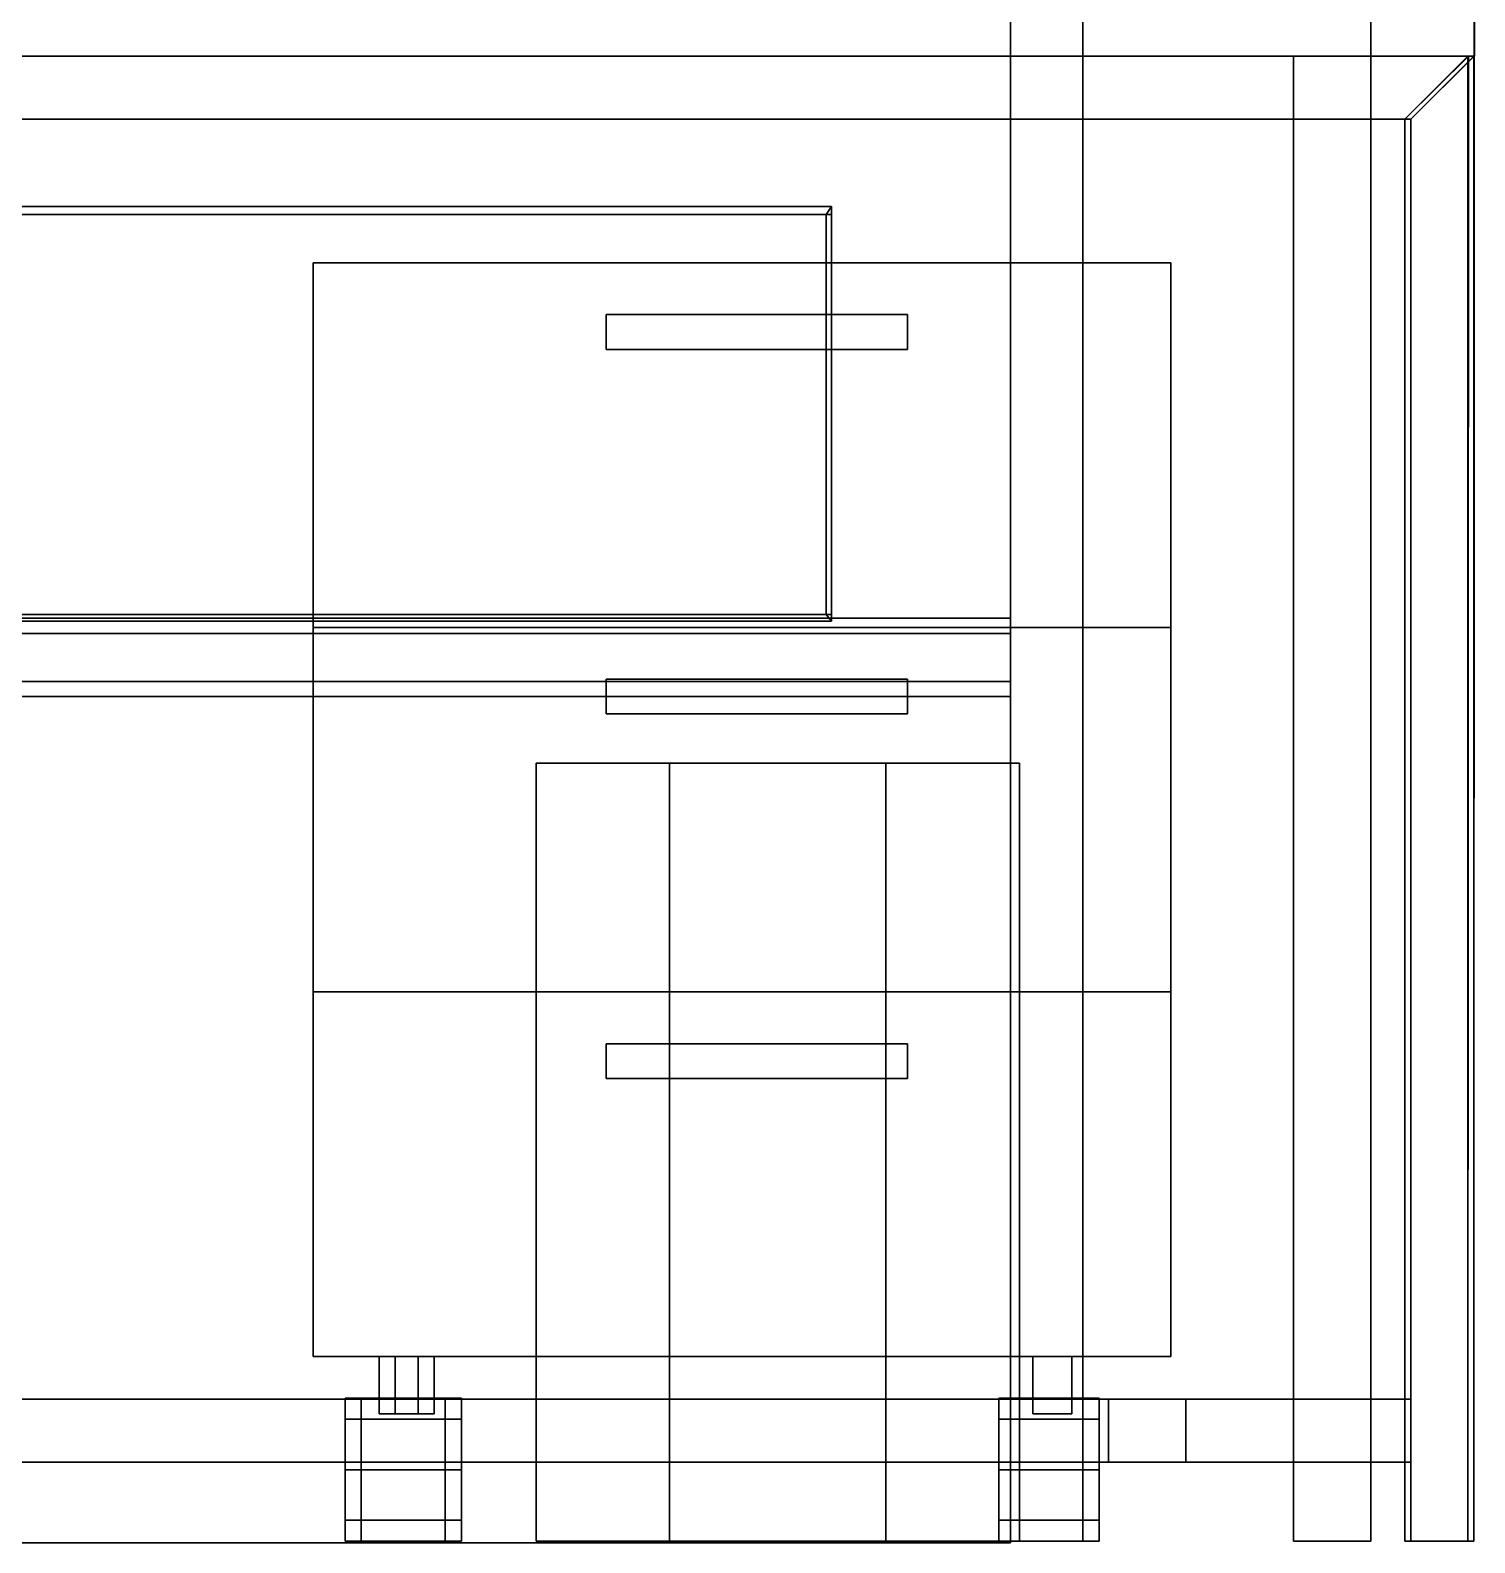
# Model space of a CAD drawing. Extents: x -252 to 252, y 0 to 101.
# Drawn here: x 218.49 to 251.53, y -0.03 to 34.55 of the extents above; entities that cross this region are included whole.
import ezdxf

# ---------------------------------------------------------------- set-up
doc = ezdxf.new("R2010")
doc.units = 0

msp = doc.modelspace()

# ---------------------------------------------------------------- linework, layer by layer
for points in [[(242.565765, 101.057129, 197.929321), (240.904663, 99.309204, 197.92926), (240.904663, -0.000244, 197.92926), (242.565765, -0.000244, 197.929321)], [(240.904663, 99.309204, 218.726791), (242.565765, 101.057129, 218.7267), (242.565765, -0.000244, 218.7267), (240.904663, -0.000244, 218.726791)], [(242.565765, 101.057129, 218.7267), (242.565765, 101.057129, 197.929321), (242.565765, -0.000244, 197.929321), (242.565765, -0.000244, 218.7267)], [(240.904663, -0.000244, 218.726791), (240.904663, -0.000244, 197.92926), (240.904663, 99.309204, 197.92926), (240.904663, 99.309204, 218.726791)], [(137.246628, 37.783615, 104.179993), (249.150925, 37.783615, 104.179993), (249.150986, 33.95929, 104.179993), (137.246689, 33.95929, 104.168884)], [(249.150925, 37.783615, 63.716614), (137.246628, 37.783615, 63.716614), (137.246689, 33.95929, 63.727722), (249.150986, 33.95929, 63.73877)], [(249.151031, 37.783615, -40.155052), (137.246735, 37.783615, -40.155052), (137.246674, 33.95929, -40.155052), (249.15097, 33.95929, -40.143944)], [(137.246735, 37.783615, 0.308327), (249.151031, 37.783615, 0.308327), (249.15097, 33.95929, 0.297218), (137.246674, 33.95929, 0.286171)], [(251.522583, 33.95929, -218.704483), (251.525314, 37.783615, -218.70723), (140.374695, 37.783615, -218.707199), (140.374756, 33.95929, -218.696091)], [(211.061935, 37.783615, -134.322479), (251.525314, 37.783615, -134.322479), (251.514206, 33.95929, -134.32254), (211.073044, 33.95929, -134.32254)], [(249.150986, 33.95929, 63.73877), (249.150986, 33.95929, 104.179993), (249.150925, 37.783615, 104.179993), (249.150925, 37.783615, 63.716614)], [(249.151031, 37.783615, 0.308327), (249.151031, 37.783615, -40.155052), (249.15097, 33.95929, -40.143944), (249.15097, 33.95929, 0.297218)], [(251.525314, 37.783615, -134.322479), (251.525314, 37.783615, -218.70723), (251.522583, 33.95929, -218.704483), (251.514206, 33.95929, -134.32254)], [(249.15097, 33.95929, 0.297218), (249.15097, 33.95929, -40.143944), (137.246674, 33.95929, -40.155052), (137.246674, 33.95929, 0.286171)], [(137.246689, 33.95929, 63.727722), (137.246689, 33.95929, 104.168884), (249.150986, 33.95929, 104.179993), (249.150986, 33.95929, 63.73877)], [(251.522583, 33.95929, -218.704483), (140.374756, 33.95929, -218.696091), (140.374756, 33.95929, -178.254959), (211.077377, 33.95929, -178.259293)], [(142.14592, 33.95929, -218.685074), (142.145889, 32.518917, -218.685135), (249.927292, 32.518917, -218.685135), (251.378708, 33.95929, -218.685074)], [(251.367661, 33.95929, -216.914017), (249.927292, 32.518917, -216.914017), (142.145889, 32.518917, -216.913956), (142.145889, 33.95929, -216.913895)], [(251.514206, 33.95929, -134.32254), (250.06279, 32.518917, -134.322464), (212.52446, 32.518917, -134.322479), (211.073044, 33.95929, -134.32254)], [(211.073044, 33.95929, -134.32254), (251.514206, 33.95929, -134.32254), (251.522583, 33.95929, -218.704483), (211.077377, 33.95929, -178.259293)], [(211.084091, 33.95929, -136.093582), (212.52446, 32.518917, -136.093582), (250.06279, 32.518917, -136.093643), (251.503159, 33.95929, -136.093719)], [(249.15097, 33.95929, -40.143944), (247.379791, 33.95929, -40.132896), (247.379852, 0.000001, -40.132896), (249.150986, 0, -40.132896)], [(247.379791, 33.95929, -40.132896), (247.379868, 32.518917, -38.692528), (247.379929, 0.000001, -38.692528), (247.379852, 0.000001, -40.132896)], [(247.379929, 33.95929, 0.286171), (247.379929, 32.518917, -1.154198), (247.379868, 32.518917, -38.692528), (247.379791, 33.95929, -40.132896)], [(247.379868, 0.000001, 104.179932), (247.379807, 33.95929, 104.179993), (249.150986, 33.95929, 104.179993), (249.150986, 0, 104.179993)], [(247.379929, 0.000001, 102.739624), (247.379868, 32.518917, 102.739624), (247.379807, 33.95929, 104.179993), (247.379868, 0.000001, 104.179932)], [(247.379868, 32.518917, 102.739624), (247.379929, 32.518917, 65.201294), (247.379929, 33.95929, 63.760925), (247.379807, 33.95929, 104.179993)], [(249.151031, 0.000003, 0.286171), (247.379913, 0.000003, 0.286171), (247.379929, 33.95929, 0.286171), (249.15097, 33.95929, 0.297218)], [(247.379913, 0.000003, 0.286171), (247.379913, 0.000001, -1.154198), (247.379929, 32.518917, -1.154198), (247.379929, 33.95929, 0.286171)], [(247.379929, 33.95929, 63.760925), (247.379929, 0.000003, 63.760864), (249.151047, 0.000003, 63.760925), (249.150986, 33.95929, 63.73877)], [(247.379929, 32.518917, 65.201294), (247.379929, 0.000001, 65.201233), (247.379929, 0.000003, 63.760864), (247.379929, 33.95929, 63.760925)], [(249.15097, 33.95929, -40.143944), (249.151047, 32.518917, -38.692528), (249.151031, 32.518917, -1.154198), (249.15097, 33.95929, 0.297218)], [(249.150986, 0, -40.132896), (249.151031, 0, -38.692528), (249.151047, 32.518917, -38.692528), (249.15097, 33.95929, -40.143944)], [(249.15097, 33.95929, 0.297218), (249.151031, 32.518917, -1.154198), (249.15097, 0.000001, -1.154198), (249.151031, 0.000003, 0.286171)], [(249.151047, 32.518917, 65.201294), (249.151047, 32.518917, 102.739624), (249.150986, 33.95929, 104.179993), (249.150986, 33.95929, 63.73877)], [(249.151047, 32.518917, 102.739624), (249.151047, 0, 102.739624), (249.150986, 0, 104.179993), (249.150986, 33.95929, 104.179993)], [(249.150986, 0.000001, 65.201294), (249.151047, 32.518917, 65.201294), (249.150986, 33.95929, 63.73877), (249.151047, 0.000003, 63.760925)], [(251.367661, 0.000003, -216.914017), (249.927277, 0.000001, -216.914017), (249.927292, 32.518917, -216.914017), (251.367661, 33.95929, -216.914017)], [(251.378708, 33.95929, -218.685074), (249.927292, 32.518917, -218.685135), (249.927292, 0.000001, -218.685074), (251.367661, 0.000003, -218.685135)], [(251.503159, 33.95929, -136.093719), (250.06279, 32.518917, -136.093643), (250.06279, 0.000001, -136.093582), (251.503159, 0.000001, -136.093658)], [(251.503159, 0, -134.322525), (250.06279, 0, -134.322479), (250.06279, 32.518917, -134.322464), (251.514206, 33.95929, -134.32254)], [(251.367661, 0.000003, -218.685135), (251.367661, 0.000003, -216.914017), (251.367661, 33.95929, -216.914017), (251.378708, 33.95929, -218.685074)], [(251.514206, 33.95929, -134.32254), (251.503159, 33.95929, -136.093719), (251.503159, 0.000001, -136.093658), (251.503159, 0, -134.322525)], [(249.927292, 32.518917, -216.914017), (249.927292, 32.518917, -218.685135), (142.145889, 32.518917, -218.685135), (142.145889, 32.518917, -216.913956)], [(212.52446, 32.518917, -136.093582), (212.52446, 32.518917, -134.322479), (250.06279, 32.518917, -134.322464), (250.06279, 32.518917, -136.093643)], [(247.379868, 32.518917, -38.692528), (249.151047, 32.518917, -38.692528), (249.151031, 0, -38.692528), (247.379929, 0.000001, -38.692528)], [(247.379929, 32.518917, -1.154198), (249.151031, 32.518917, -1.154198), (249.151047, 32.518917, -38.692528), (247.379868, 32.518917, -38.692528)], [(249.151047, 0, 102.739624), (249.151047, 32.518917, 102.739624), (247.379868, 32.518917, 102.739624), (247.379929, 0.000001, 102.739624)], [(249.151047, 32.518917, 102.739624), (249.151047, 32.518917, 65.201294), (247.379929, 32.518917, 65.201294), (247.379868, 32.518917, 102.739624)], [(247.379913, 0.000001, -1.154198), (249.15097, 0.000001, -1.154198), (249.151031, 32.518917, -1.154198), (247.379929, 32.518917, -1.154198)], [(249.151047, 32.518917, 65.201294), (249.150986, 0.000001, 65.201294), (247.379929, 0.000001, 65.201233), (247.379929, 32.518917, 65.201294)], [(249.927277, 0.000001, -216.914017), (249.927292, 0.000001, -218.685074), (249.927292, 32.518917, -218.685135), (249.927292, 32.518917, -216.914017)], [(250.06279, 32.518917, -136.093643), (250.06279, 32.518917, -134.322464), (250.06279, 0, -134.322479), (250.06279, 0.000001, -136.093582)], [(236.81398, 30.520674, 217.137054), (236.688538, 30.340174, 217.200333), (212.958862, 30.340174, 217.200333), (212.958862, 30.520674, 217.137054)], [(236.81398, 30.520674, 217.137054), (212.958862, 30.520674, 217.137054), (212.958862, 30.520674, 202.641571), (236.81398, 30.520674, 202.641571)], [(212.958862, 30.520674, 202.641571), (213.084305, 30.340174, 202.578308), (236.81398, 30.340174, 202.578308), (236.81398, 30.520674, 202.641571)], [(236.81398, 21.042116, 217.137054), (236.688538, 21.193691, 217.200333), (236.688538, 30.340174, 217.200333), (236.81398, 30.520674, 217.137054)], [(236.81398, 30.520674, 202.641571), (236.81398, 21.042135, 202.641571), (236.81398, 21.042116, 217.137054), (236.81398, 30.520674, 217.137054)], [(236.688538, 30.340174, 217.200333), (236.688538, 21.193691, 217.200333), (212.958862, 21.193691, 217.200333), (212.958862, 30.340174, 217.200333)], [(213.084305, 30.340174, 202.578308), (213.084305, 21.193691, 202.578308), (236.81398, 21.193691, 202.578308), (236.81398, 30.340174, 202.578308)], [(224.961166, 29.233839, 73.264587), (224.961166, 29.233839, 101.562866), (224.961166, 20.89773, 101.562866), (224.961166, 20.89773, 73.264587)], [(244.573349, 29.233839, 73.264587), (244.573349, 29.233839, 101.562866), (224.961166, 29.233839, 101.562866), (224.961166, 29.233839, 73.264587)], [(244.573349, 29.233839, 73.264587), (224.961166, 29.233839, 73.264587), (224.961166, 20.89773, 73.264587), (244.573349, 20.89773, 73.264587)], [(224.961166, 29.233839, 101.562866), (244.573349, 29.233839, 101.562866), (244.57341, 20.89773, 101.562866), (224.961166, 20.89773, 101.562866)], [(244.573349, 20.89773, 73.264587), (244.57341, 20.89773, 101.562866), (244.573349, 29.233839, 101.562866), (244.573349, 29.233839, 73.264587)], [(231.662521, 28.049347, 101.562866), (231.662521, 28.049347, 102.158203), (231.662521, 27.255951, 102.158203), (231.662521, 27.255951, 101.562866)], [(238.554489, 28.049347, 101.562866), (238.554489, 28.049347, 102.158203), (231.662521, 28.049347, 102.158203), (231.662521, 28.049347, 101.562866)], [(231.662521, 28.049347, 102.158203), (238.554489, 28.049347, 102.158203), (238.554489, 27.255951, 102.158203), (231.662521, 27.255951, 102.158203)], [(238.554489, 27.255951, 101.562866), (238.554489, 27.255951, 102.158203), (238.554489, 28.049347, 102.158203), (238.554489, 28.049347, 101.562866)], [(231.662521, 27.255951, 101.562866), (231.662521, 27.255951, 102.158203), (238.554489, 27.255951, 102.158203), (238.554489, 27.255951, 101.562866)], [(173.486786, 21.105835, 217.815475), (173.486786, 21.105835, 200.184692), (240.904663, 21.105835, 200.184692), (240.904663, 21.105835, 217.815536)], [(173.486786, -0.033936, 217.815475), (173.486786, 21.105835, 217.815475), (240.904663, 21.105835, 217.815536), (240.904663, -0.033936, 217.815506)], [(173.486786, 21.105835, 200.184692), (173.486786, 20.758301, 199.681946), (240.904663, 20.758301, 199.681946), (240.904663, 21.105835, 200.184692)], [(212.958862, 21.042135, 217.137054), (212.958862, 21.193691, 217.200333), (236.688538, 21.193691, 217.200333), (236.81398, 21.042116, 217.137054)], [(236.81398, 21.042135, 202.641571), (236.81398, 21.193691, 202.578308), (213.084305, 21.193691, 202.578308), (212.958862, 21.042135, 202.641571)], [(240.904663, 19.664185, 199.681946), (240.904663, 20.758301, 199.681946), (173.486786, 20.758301, 199.681946), (173.486786, 19.664185, 199.681946)], [(212.958862, 21.042135, 217.137054), (236.81398, 21.042116, 217.137054), (236.81398, 21.042135, 202.641571), (212.958862, 21.042135, 202.641571)], [(224.961166, 20.89773, 73.264587), (224.961166, 20.89773, 101.562866), (224.961166, 12.561622, 101.562866), (224.961166, 12.561622, 73.264587)], [(244.573349, 20.89773, 73.264587), (224.961166, 20.89773, 73.264587), (224.961166, 12.561622, 73.264587), (244.573349, 12.561623, 73.264587)], [(224.961166, 20.89773, 101.562866), (244.57341, 20.89773, 101.562866), (244.57341, 12.561622, 101.562866), (224.961166, 12.561622, 101.562866)], [(244.573349, 12.561623, 73.264587), (244.57341, 12.561622, 101.562866), (244.57341, 20.89773, 101.562866), (244.573349, 20.89773, 73.264587)], [(173.486786, 19.664185, 199.681946), (173.486786, 19.31665, 200.184692), (240.904663, 19.31665, 200.184692), (240.904663, 19.664185, 199.681946)], [(231.662521, 19.713238, 101.562866), (231.662521, 19.713238, 102.158203), (231.662521, 18.919842, 102.158203), (231.662521, 18.919842, 101.562866)], [(238.554489, 19.713238, 101.562866), (238.554489, 19.713238, 102.158203), (231.662521, 19.713238, 102.158203), (231.662521, 19.713238, 101.562866)], [(231.662521, 19.713238, 102.158203), (238.554489, 19.713238, 102.158203), (238.554489, 18.919842, 102.158203), (231.662521, 18.919842, 102.158203)], [(238.554489, 18.919842, 101.562866), (238.554489, 18.919842, 102.158203), (238.554489, 19.713238, 102.158203), (238.554489, 19.713238, 101.562866)], [(173.486786, 19.31665, 200.184692), (173.486786, -0.033936, 200.184692), (240.904663, -0.033936, 200.184692), (240.904663, 19.31665, 200.184692)], [(231.662521, 18.919842, 101.562866), (231.662521, 18.919842, 102.158203), (238.554489, 18.919842, 102.158203), (238.554489, 18.919842, 101.562866)], [(230.060303, 0, -197.958694), (230.060303, 17.796902, -197.958694), (238.060303, 17.796902, -197.958694), (238.060303, 0, -197.958694)], [(230.060303, 0, -198.437332), (230.060303, 17.796902, -198.437332), (230.060303, 17.796902, -197.958694), (230.060303, 0, -197.958694)], [(230.060303, 17.796902, -197.958694), (230.060303, 17.796902, -198.437332), (238.060303, 17.796902, -198.437332), (238.060303, 17.796902, -197.958694)], [(238.060303, 17.796902, -213.958694), (230.060303, 17.796902, -213.958694), (230.060303, 0, -213.958694), (238.060303, 0, -213.958694)], [(238.060303, 17.796902, -198.437332), (230.060303, 17.796902, -198.437332), (230.060303, 17.796902, -213.958694), (238.060303, 17.796902, -213.958694)], [(230.060303, 17.796902, -198.437332), (230.060303, 0, -198.437332), (230.060303, 0, -213.958694), (230.060303, 17.796902, -213.958694)], [(241.112915, 0, -36.02549), (241.112915, 17.796902, -36.02549), (233.112915, 17.796902, -36.02549), (233.112915, 0, -36.02549)], [(233.112915, 17.796902, -36.02549), (233.112915, 17.796902, -35.54686), (233.112915, 0, -35.54686), (233.112915, 0, -36.02549)], [(241.112915, 17.796902, -36.02549), (241.112915, 17.796902, -35.54686), (233.112915, 17.796902, -35.54686), (233.112915, 17.796902, -36.02549)], [(233.112915, 17.796902, -20.02549), (241.112915, 17.796902, -20.02549), (241.112915, 0, -20.02549), (233.112915, 0, -20.02549)], [(233.112915, 17.796902, -35.54686), (241.112915, 17.796902, -35.54686), (241.112915, 17.796902, -20.02549), (233.112915, 17.796902, -20.02549)], [(233.112915, 0, -35.54686), (233.112915, 17.796902, -35.54686), (233.112915, 17.796902, -20.02549), (233.112915, 0, -20.02549)], [(238.060303, 17.796902, -197.958694), (238.060303, 17.796902, -198.437332), (238.060303, 0, -198.437332), (238.060303, 0, -197.958694)], [(238.060303, 0, -198.437332), (238.060303, 17.796902, -198.437332), (238.060303, 17.796902, -213.958694), (238.060303, 0, -213.958694)], [(241.112915, 0, -35.54686), (241.112915, 17.796902, -35.54686), (241.112915, 17.796902, -36.02549), (241.112915, 0, -36.02549)], [(241.112915, 17.796902, -35.54686), (241.112915, 0, -35.54686), (241.112915, 0, -20.02549), (241.112915, 17.796902, -20.02549)], [(244.573349, 12.561623, 73.264587), (224.961166, 12.561622, 73.264587), (224.961166, 4.225513, 73.264587), (244.573349, 4.225513, 73.264587)], [(224.961166, 12.561622, 73.264587), (224.961166, 12.561622, 101.562866), (224.961166, 4.225513, 101.562866), (224.961166, 4.225513, 73.264587)], [(224.961166, 12.561622, 101.562866), (244.57341, 12.561622, 101.562866), (244.573349, 4.225513, 101.562866), (224.961166, 4.225513, 101.562866)], [(244.573349, 4.225513, 73.264587), (244.573349, 4.225513, 101.562866), (244.57341, 12.561622, 101.562866), (244.573349, 12.561623, 73.264587)], [(231.66246, 11.37713, 101.562866), (231.66246, 11.37713, 102.158203), (231.66246, 10.583734, 102.158203), (231.66246, 10.583734, 101.562866)], [(238.554428, 11.37713, 101.562866), (238.554428, 11.37713, 102.158203), (231.66246, 11.37713, 102.158203), (231.66246, 11.37713, 101.562866)], [(231.66246, 11.37713, 102.158203), (238.554428, 11.37713, 102.158203), (238.554428, 10.583734, 102.158203), (231.66246, 10.583734, 102.158203)], [(238.554428, 10.583734, 101.562866), (238.554428, 10.583734, 102.158203), (238.554428, 11.37713, 102.158203), (238.554428, 11.37713, 101.562866)], [(231.66246, 10.583734, 101.562866), (231.66246, 10.583734, 102.158203), (238.554428, 10.583734, 102.158203), (238.554428, 10.583734, 101.562866)], [(224.961166, 4.225513, 73.264587), (224.961166, 4.225513, 101.562866), (244.573349, 4.225513, 101.562866), (244.573349, 4.225513, 73.264587)], [(226.468369, 4.225513, 76.674683), (227.359665, 4.225513, 76.674683), (227.359665, 2.910332, 76.674683), (226.468369, 2.910332, 76.674683)], [(226.468369, 2.910332, 75.783447), (227.359665, 2.910332, 75.783447), (227.359665, 4.225513, 75.783447), (226.468369, 4.225513, 75.783447)], [(226.468369, 4.225513, 75.783447), (226.468369, 4.225513, 76.674683), (226.468369, 2.910332, 76.674683), (226.468369, 2.910332, 75.783447)], [(226.835922, 4.225513, 98.86792), (227.727219, 4.225513, 98.86792), (227.727219, 2.910332, 98.86792), (226.835922, 2.910332, 98.86792)], [(226.835922, 2.910332, 97.976685), (227.727219, 2.910332, 97.976685), (227.727219, 4.225513, 97.976685), (226.835922, 4.225513, 97.976685)], [(226.835922, 4.225513, 97.976685), (226.835922, 4.225513, 98.86792), (226.835922, 2.910332, 98.86792), (226.835922, 2.910332, 97.976685)], [(227.359665, 4.225513, 76.674683), (227.359665, 4.225513, 75.783447), (227.359665, 2.910332, 75.783447), (227.359665, 2.910332, 76.674683)], [(227.727219, 4.225513, 98.86792), (227.727219, 4.225513, 97.976685), (227.727219, 2.910332, 97.976685), (227.727219, 2.910332, 98.86792)], [(241.421616, 4.225513, 98.86792), (242.312912, 4.225513, 98.86792), (242.312912, 2.910332, 98.86792), (241.421616, 2.910332, 98.86792)], [(241.421616, 2.910332, 97.976685), (242.312912, 2.910332, 97.976685), (242.312912, 4.225513, 97.976685), (241.421616, 4.225513, 97.976685)], [(241.421616, 4.225513, 97.976685), (241.421616, 4.225513, 98.86792), (241.421616, 2.910332, 98.86792), (241.421616, 2.910332, 97.976685)], [(241.421616, 4.225513, 76.674683), (242.312912, 4.225513, 76.674683), (242.312912, 2.910332, 76.674683), (241.421616, 2.910332, 76.674683)], [(241.421616, 2.910332, 75.783447), (242.312912, 2.910332, 75.783447), (242.312912, 4.225513, 75.783447), (241.421616, 4.225513, 75.783447)], [(241.421616, 4.225513, 75.783447), (241.421616, 4.225513, 76.674683), (241.421616, 2.910332, 76.674683), (241.421616, 2.910332, 75.783447)], [(242.312912, 4.225513, 98.86792), (242.312912, 4.225513, 97.976685), (242.312912, 2.910332, 97.976685), (242.312912, 2.910332, 98.86792)], [(242.312912, 4.225513, 76.674683), (242.312912, 4.225513, 75.783447), (242.312912, 2.910332, 75.783447), (242.312912, 2.910332, 76.674683)], [(247.379807, 3.248811, 70.187317), (139.017731, 3.248811, 70.187317), (139.017731, 1.80844, 70.187317), (247.379807, 1.80844, 70.187317)], [(139.017731, 3.248811, 71.958435), (247.379807, 3.248811, 71.958435), (247.379807, 1.80844, 71.958435), (139.017731, 1.80844, 71.958435)], [(247.379807, 3.248811, 71.958435), (139.017731, 3.248811, 71.958435), (139.017731, 3.248811, 70.187317), (247.379807, 3.248811, 70.187317)], [(139.017853, 3.248811, -6.162376), (247.379929, 3.248811, -6.162376), (247.379929, 1.80844, -6.162376), (139.017853, 1.80844, -6.162376)], [(247.379929, 3.248811, -7.933495), (139.017853, 3.248811, -7.933495), (139.017853, 1.80844, -7.933495), (247.379929, 1.80844, -7.933495)], [(139.017853, 3.248811, -7.933495), (247.379929, 3.248811, -7.933495), (247.379929, 3.248811, -6.162376), (139.017853, 3.248811, -6.162376)], [(142.145889, 1.80844, -216.913956), (142.145889, 3.248811, -216.913925), (249.927277, 3.248811, -216.913895), (249.927277, 1.80844, -216.913956)], [(142.145889, 3.248811, -216.913925), (142.145889, 3.248811, -218.685074), (249.927292, 3.248811, -218.685074), (249.927277, 3.248811, -216.913895)], [(249.927292, 1.80844, -218.685074), (249.927292, 3.248811, -218.685074), (142.145889, 3.248811, -218.685074), (142.145889, 1.80844, -218.685074)], [(250.06279, 1.80844, -136.093658), (250.06279, 3.248811, -136.093658), (212.52446, 3.248811, -136.093719), (212.52446, 1.80844, -136.093658)], [(212.52446, 1.80844, -134.32254), (212.52446, 3.248811, -134.32254), (250.06279, 3.248811, -134.32254), (250.06279, 1.80844, -134.32254)], [(250.06279, 3.248811, -136.093658), (250.06279, 3.248811, -134.32254), (212.52446, 3.248811, -134.32254), (212.52446, 3.248811, -136.093719)], [(227.98259, 2.791481, 75.072815), (227.98259, 3.27042, 76.229065), (225.689194, 3.270421, 76.229065), (225.689194, 2.791481, 75.072815)], [(227.98259, 3.27042, 76.229065), (227.982651, 2.791478, 77.385315), (225.689194, 2.791478, 77.385315), (225.689194, 3.270421, 76.229065)], [(225.689194, 0.000001, 76.229065), (225.689194, 2.791481, 75.072815), (225.689194, 3.270421, 76.229065)], [(225.689194, 0.000001, 76.229065), (225.689194, 3.270421, 76.229065), (225.689194, 2.791478, 77.385315)], [(228.350143, 2.791481, 97.266052), (228.350143, 3.27042, 98.422302), (226.056747, 3.270421, 98.422302), (226.056747, 2.791481, 97.266052)], [(228.350143, 3.27042, 98.422302), (228.350204, 2.791478, 99.578552), (226.056747, 2.791478, 99.578552), (226.056747, 3.270421, 98.422302)], [(226.056747, 0.000001, 98.422302), (226.056747, 2.791481, 97.266052), (226.056747, 3.270421, 98.422302)], [(226.056747, 0.000001, 98.422302), (226.056747, 3.270421, 98.422302), (226.056747, 2.791478, 99.578552)], [(227.982651, 0.000001, 76.229065), (227.98259, 3.27042, 76.229065), (227.98259, 2.791481, 75.072815)], [(227.982651, 0.000001, 76.229065), (227.982651, 2.791478, 77.385315), (227.98259, 3.27042, 76.229065)], [(228.350204, 0.000001, 98.422302), (228.350143, 3.27042, 98.422302), (228.350143, 2.791481, 97.266052)], [(228.350204, 0.000001, 98.422302), (228.350204, 2.791478, 99.578552), (228.350143, 3.27042, 98.422302)], [(242.935837, 2.791481, 97.266052), (242.935837, 3.27042, 98.422302), (240.642441, 3.270421, 98.422302), (240.642441, 2.791481, 97.266052)], [(242.935837, 3.27042, 98.422302), (242.935898, 2.791478, 99.578552), (240.642441, 2.791478, 99.578552), (240.642441, 3.270421, 98.422302)], [(240.642441, 0.000001, 98.422302), (240.642441, 2.791481, 97.266052), (240.642441, 3.270421, 98.422302)], [(240.642441, 0.000001, 98.422302), (240.642441, 3.270421, 98.422302), (240.642441, 2.791478, 99.578552)], [(242.935837, 2.791481, 75.072815), (242.935837, 3.27042, 76.229065), (240.642441, 3.270421, 76.229065), (240.642441, 2.791481, 75.072815)], [(242.935837, 3.27042, 76.229065), (242.935898, 2.791478, 77.385315), (240.642441, 2.791478, 77.385315), (240.642441, 3.270421, 76.229065)], [(240.642441, 0.000001, 76.229065), (240.642441, 2.791481, 75.072815), (240.642441, 3.270421, 76.229065)], [(240.642441, 0.000001, 76.229065), (240.642441, 3.270421, 76.229065), (240.642441, 2.791478, 77.385315)], [(242.935898, 0.000001, 98.422302), (242.935837, 3.27042, 98.422302), (242.935837, 2.791481, 97.266052)], [(242.935898, 0.000001, 98.422302), (242.935898, 2.791478, 99.578552), (242.935837, 3.27042, 98.422302)], [(242.935898, 0.000001, 76.229065), (242.935837, 3.27042, 76.229065), (242.935837, 2.791481, 75.072815)], [(242.935898, 0.000001, 76.229065), (242.935898, 2.791478, 77.385315), (242.935837, 3.27042, 76.229065)], [(243.147995, 3.248811, -216.914017), (243.14798, 3.248811, -136.093597), (243.14798, 1.80844, -136.093597), (243.147995, 1.80844, -216.914017)], [(243.147995, 3.248811, -216.914017), (244.919113, 3.248811, -216.914017), (244.919113, 3.248811, -136.093597), (243.14798, 3.248811, -136.093597)], [(244.919113, 3.248811, -216.914017), (244.919113, 1.80844, -216.914017), (244.919113, 1.80844, -136.093597), (244.919113, 3.248811, -136.093597)], [(247.379852, 1.80844, -38.692528), (247.379852, 3.248811, -38.692528), (247.379791, 3.248811, -1.154198), (247.379852, 1.80844, -1.154198)], [(247.379852, 3.248811, -38.692528), (249.15097, 3.248811, -38.692528), (249.15097, 3.248811, -1.154198), (247.379791, 3.248811, -1.154198)], [(247.379807, 3.248811, 65.201294), (247.379868, 3.248811, 102.739624), (247.379868, 1.80844, 102.739624), (247.379868, 1.80844, 65.201294)], [(249.150986, 3.248811, 65.201294), (249.150986, 3.248811, 102.739624), (247.379868, 3.248811, 102.739624), (247.379807, 3.248811, 65.201294)], [(249.15097, 1.80844, -1.154198), (249.15097, 3.248811, -1.154198), (249.15097, 3.248811, -38.692528), (249.15097, 1.80844, -38.692528)], [(249.150986, 3.248811, 102.739624), (249.150986, 3.248811, 65.201294), (249.150986, 1.80844, 65.201294), (249.150986, 1.80844, 102.739624)], [(227.98259, 1.635213, 74.593872), (227.98259, 2.791481, 75.072815), (225.689194, 2.791481, 75.072815), (225.689194, 1.635213, 74.593872)], [(225.689194, 0.000001, 76.229065), (225.689194, 1.635213, 74.593872), (225.689194, 2.791481, 75.072815)], [(227.982651, 2.791478, 77.385315), (227.982651, 1.63521, 77.864258), (225.689194, 1.63521, 77.864258), (225.689194, 2.791478, 77.385315)], [(225.689194, 0.000001, 76.229065), (225.689194, 2.791478, 77.385315), (225.689194, 1.63521, 77.864258)], [(228.350143, 1.635213, 96.787109), (228.350143, 2.791481, 97.266052), (226.056747, 2.791481, 97.266052), (226.056747, 1.635213, 96.787109)], [(226.056747, 0.000001, 98.422302), (226.056747, 1.635213, 96.787109), (226.056747, 2.791481, 97.266052)], [(228.350204, 2.791478, 99.578552), (228.350204, 1.63521, 100.057495), (226.056747, 1.63521, 100.057495), (226.056747, 2.791478, 99.578552)], [(226.056747, 0.000001, 98.422302), (226.056747, 2.791478, 99.578552), (226.056747, 1.63521, 100.057495)], [(227.982651, 0.000001, 76.229065), (227.98259, 2.791481, 75.072815), (227.98259, 1.635213, 74.593872)], [(227.982651, 0.000001, 76.229065), (227.982651, 1.63521, 77.864258), (227.982651, 2.791478, 77.385315)], [(228.350204, 0.000001, 98.422302), (228.350143, 2.791481, 97.266052), (228.350143, 1.635213, 96.787109)], [(228.350204, 0.000001, 98.422302), (228.350204, 1.63521, 100.057495), (228.350204, 2.791478, 99.578552)], [(242.935837, 1.635213, 96.787109), (242.935837, 2.791481, 97.266052), (240.642441, 2.791481, 97.266052), (240.642441, 1.635213, 96.787109)], [(240.642441, 0.000001, 98.422302), (240.642441, 1.635213, 96.787109), (240.642441, 2.791481, 97.266052)], [(242.935837, 1.635213, 74.593872), (242.935837, 2.791481, 75.072815), (240.642441, 2.791481, 75.072815), (240.642441, 1.635213, 74.593872)], [(240.642441, 0.000001, 76.229065), (240.642441, 1.635213, 74.593872), (240.642441, 2.791481, 75.072815)], [(242.935898, 2.791478, 99.578552), (242.935898, 1.63521, 100.057495), (240.642441, 1.63521, 100.057495), (240.642441, 2.791478, 99.578552)], [(240.642441, 0.000001, 98.422302), (240.642441, 2.791478, 99.578552), (240.642441, 1.63521, 100.057495)], [(242.935898, 2.791478, 77.385315), (242.935898, 1.63521, 77.864258), (240.642441, 1.63521, 77.864258), (240.642441, 2.791478, 77.385315)], [(240.642441, 0.000001, 76.229065), (240.642441, 2.791478, 77.385315), (240.642441, 1.63521, 77.864258)], [(242.935898, 0.000001, 98.422302), (242.935837, 2.791481, 97.266052), (242.935837, 1.635213, 96.787109)], [(242.935898, 0.000001, 76.229065), (242.935837, 2.791481, 75.072815), (242.935837, 1.635213, 74.593872)], [(242.935898, 0.000001, 98.422302), (242.935898, 1.63521, 100.057495), (242.935898, 2.791478, 99.578552)], [(242.935898, 0.000001, 76.229065), (242.935898, 1.63521, 77.864258), (242.935898, 2.791478, 77.385315)], [(247.379807, 1.80844, 70.187317), (139.017731, 1.80844, 70.187317), (139.017731, 1.80844, 71.958435), (247.379807, 1.80844, 71.958435)], [(139.017853, 1.80844, -6.162376), (247.379929, 1.80844, -6.162376), (247.379929, 1.80844, -7.933495), (139.017853, 1.80844, -7.933495)], [(142.145889, 1.80844, -218.685074), (142.145889, 1.80844, -216.913956), (249.927277, 1.80844, -216.913956), (249.927292, 1.80844, -218.685074)], [(250.06279, 1.80844, -134.32254), (250.06279, 1.80844, -136.093658), (212.52446, 1.80844, -136.093658), (212.52446, 1.80844, -134.32254)], [(244.919113, 1.80844, -216.914017), (243.147995, 1.80844, -216.914017), (243.14798, 1.80844, -136.093597), (244.919113, 1.80844, -136.093597)], [(249.15097, 1.80844, -38.692528), (247.379852, 1.80844, -38.692528), (247.379852, 1.80844, -1.154198), (249.15097, 1.80844, -1.154198)], [(247.379868, 1.80844, 65.201294), (247.379868, 1.80844, 102.739624), (249.150986, 1.80844, 102.739624), (249.150986, 1.80844, 65.201294)], [(227.98259, 0.478944, 75.072876), (227.98259, 1.635213, 74.593872), (225.689194, 1.635213, 74.593872), (225.689194, 0.478944, 75.072815)], [(225.689194, 0.000001, 76.229065), (225.689194, 0.478944, 75.072815), (225.689194, 1.635213, 74.593872)], [(227.982651, 1.63521, 77.864258), (227.982651, 0.478943, 77.385315), (225.689255, 0.478943, 77.385315), (225.689194, 1.63521, 77.864258)], [(225.689194, 0.000001, 76.229065), (225.689194, 1.63521, 77.864258), (225.689255, 0.478943, 77.385315)], [(228.350143, 0.478944, 97.266113), (228.350143, 1.635213, 96.787109), (226.056747, 1.635213, 96.787109), (226.056747, 0.478944, 97.266052)], [(226.056747, 0.000001, 98.422302), (226.056747, 0.478944, 97.266052), (226.056747, 1.635213, 96.787109)], [(228.350204, 1.63521, 100.057495), (228.350204, 0.478943, 99.578552), (226.056808, 0.478943, 99.578552), (226.056747, 1.63521, 100.057495)], [(226.056747, 0.000001, 98.422302), (226.056747, 1.63521, 100.057495), (226.056808, 0.478943, 99.578552)], [(227.982651, 0.000001, 76.229065), (227.98259, 1.635213, 74.593872), (227.98259, 0.478944, 75.072876)], [(227.982651, 0.000001, 76.229065), (227.982651, 0.478943, 77.385315), (227.982651, 1.63521, 77.864258)], [(228.350204, 0.000001, 98.422302), (228.350143, 1.635213, 96.787109), (228.350143, 0.478944, 97.266113)], [(228.350204, 0.000001, 98.422302), (228.350204, 0.478943, 99.578552), (228.350204, 1.63521, 100.057495)], [(242.935837, 0.478944, 97.266113), (242.935837, 1.635213, 96.787109), (240.642441, 1.635213, 96.787109), (240.642441, 0.478944, 97.266052)], [(240.642441, 0.000001, 98.422302), (240.642441, 0.478944, 97.266052), (240.642441, 1.635213, 96.787109)], [(242.935837, 0.478944, 75.072876), (242.935837, 1.635213, 74.593872), (240.642441, 1.635213, 74.593872), (240.642441, 0.478944, 75.072815)], [(240.642441, 0.000001, 76.229065), (240.642441, 0.478944, 75.072815), (240.642441, 1.635213, 74.593872)], [(242.935898, 1.63521, 100.057495), (242.935898, 0.478943, 99.578552), (240.642502, 0.478943, 99.578552), (240.642441, 1.63521, 100.057495)], [(240.642441, 0.000001, 98.422302), (240.642441, 1.63521, 100.057495), (240.642502, 0.478943, 99.578552)], [(242.935898, 1.63521, 77.864258), (242.935898, 0.478943, 77.385315), (240.642502, 0.478943, 77.385315), (240.642441, 1.63521, 77.864258)], [(240.642441, 0.000001, 76.229065), (240.642441, 1.63521, 77.864258), (240.642502, 0.478943, 77.385315)], [(242.935898, 0.000001, 98.422302), (242.935837, 1.635213, 96.787109), (242.935837, 0.478944, 97.266113)], [(242.935898, 0.000001, 76.229065), (242.935837, 1.635213, 74.593872), (242.935837, 0.478944, 75.072876)], [(242.935898, 0.000001, 98.422302), (242.935898, 0.478943, 99.578552), (242.935898, 1.63521, 100.057495)], [(242.935898, 0.000001, 76.229065), (242.935898, 0.478943, 77.385315), (242.935898, 1.63521, 77.864258)], [(227.982651, 0.000001, 76.229065), (227.98259, 0.478944, 75.072876), (225.689194, 0.478944, 75.072815), (225.689194, 0.000001, 76.229065)], [(227.982651, 0.478943, 77.385315), (227.982651, 0.000001, 76.229065), (225.689194, 0.000001, 76.229065), (225.689255, 0.478943, 77.385315)], [(228.350204, 0.000001, 98.422302), (228.350143, 0.478944, 97.266113), (226.056747, 0.478944, 97.266052), (226.056747, 0.000001, 98.422302)], [(228.350204, 0.478943, 99.578552), (228.350204, 0.000001, 98.422302), (226.056747, 0.000001, 98.422302), (226.056808, 0.478943, 99.578552)], [(242.935898, 0.000001, 98.422302), (242.935837, 0.478944, 97.266113), (240.642441, 0.478944, 97.266052), (240.642441, 0.000001, 98.422302)], [(242.935898, 0.000001, 76.229065), (242.935837, 0.478944, 75.072876), (240.642441, 0.478944, 75.072815), (240.642441, 0.000001, 76.229065)], [(242.935898, 0.478943, 99.578552), (242.935898, 0.000001, 98.422302), (240.642441, 0.000001, 98.422302), (240.642502, 0.478943, 99.578552)], [(242.935898, 0.478943, 77.385315), (242.935898, 0.000001, 76.229065), (240.642441, 0.000001, 76.229065), (240.642502, 0.478943, 77.385315)], [(238.060303, 0, -198.437332), (230.060303, 0, -198.437332), (230.060303, 0, -197.958694), (238.060303, 0, -197.958694)], [(230.060303, 0, -198.437332), (238.060303, 0, -198.437332), (238.060303, 0, -213.958694), (230.060303, 0, -213.958694)], [(233.112915, 0, -35.54686), (241.112915, 0, -35.54686), (241.112915, 0, -36.02549), (233.112915, 0, -36.02549)], [(241.112915, 0, -35.54686), (233.112915, 0, -35.54686), (233.112915, 0, -20.02549), (241.112915, 0, -20.02549)], [(173.486786, -0.033936, 217.815475), (240.904663, -0.033936, 217.815506), (240.904663, -0.033936, 200.184692), (173.486786, -0.033936, 200.184692)], [(240.904663, -0.000244, 197.92926), (240.904663, -0.000244, 218.726791), (242.565765, -0.000244, 218.7267), (242.565765, -0.000244, 197.929321)]]:
    msp.add_3dface(points)

doc.saveas('drawing.dxf')
